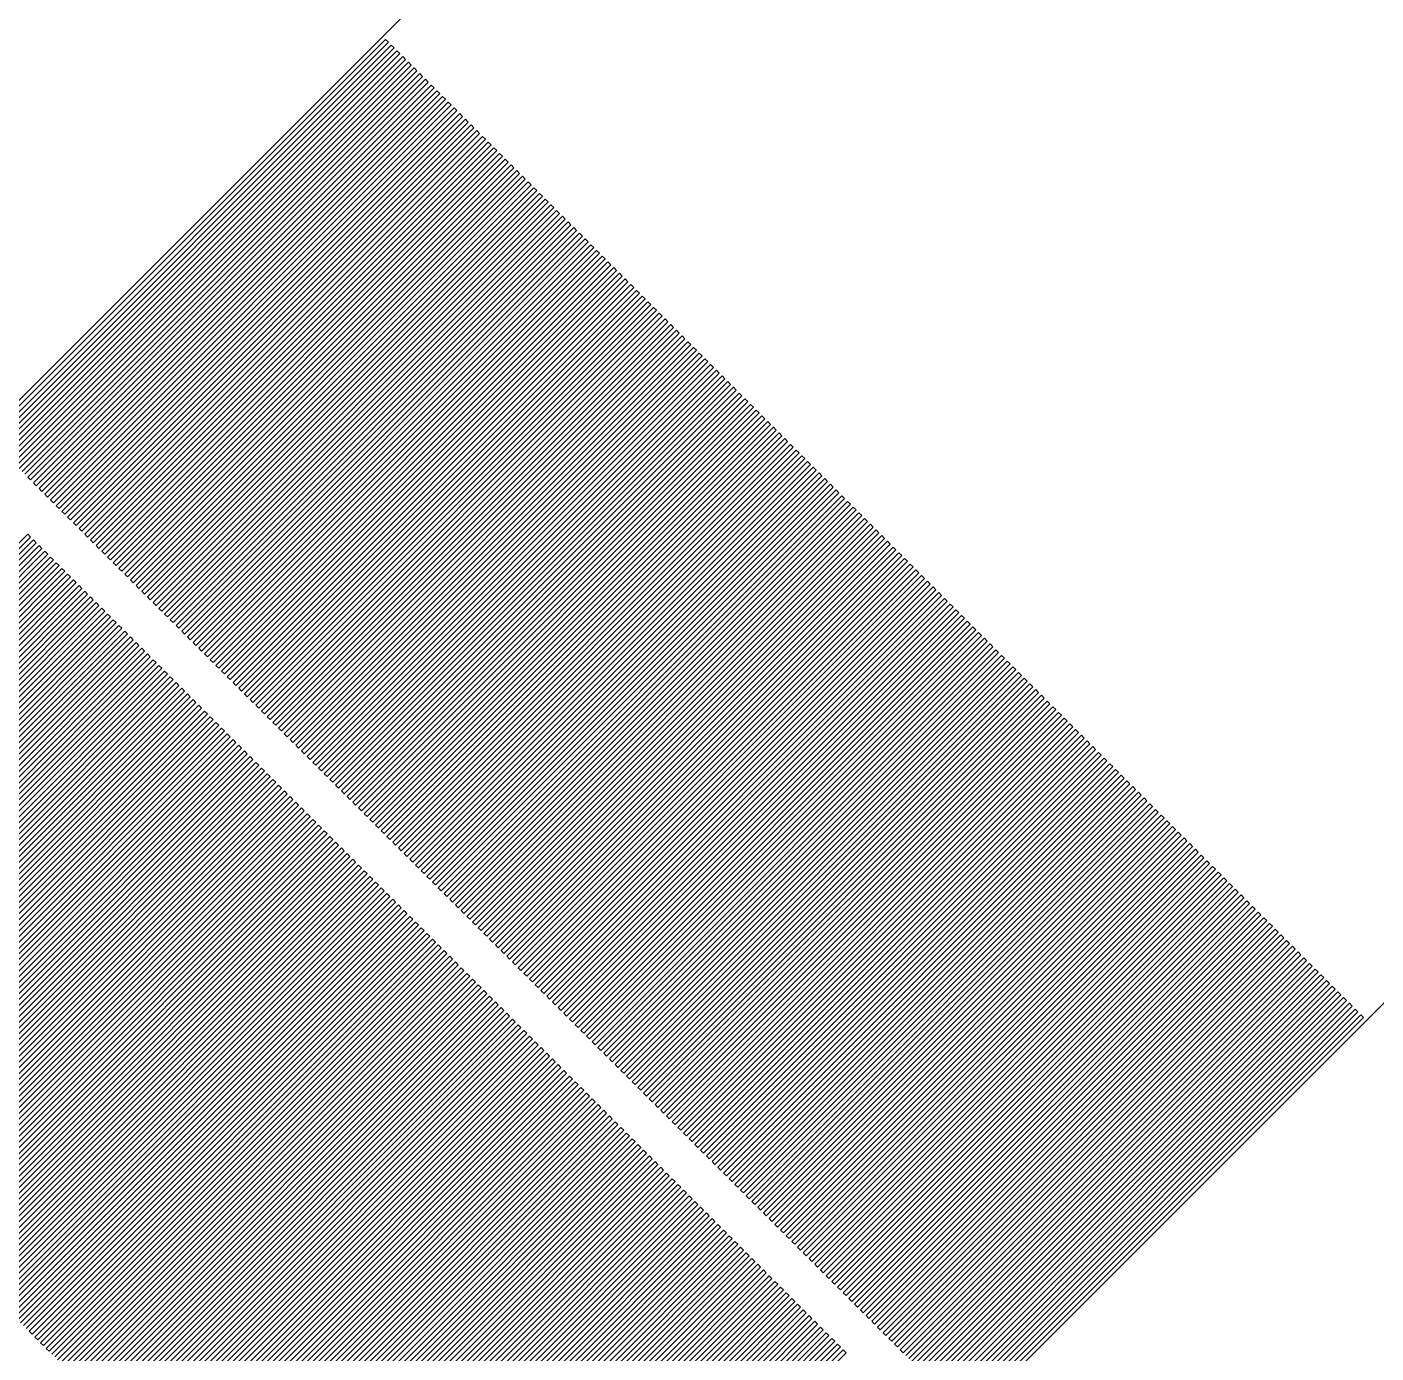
# Model space of a CAD drawing. Extents: x 1 to 107, y 1 to 71.
# Drawn here: x 25.92 to 29.265, y 7.977 to 11.265 of the extents above; entities that cross this region are included whole.
import ezdxf

# ---------------------------------------------------------------- set-up
doc = ezdxf.new("R2010")
doc.units = 0

msp = doc.modelspace()

# ---------------------------------------------------------------- linework, layer by layer
for p, q in [((28.1513, 12.5908), (25.8156, 10.2551)), ((25.8226, 10.248), (26.8091, 11.2344)), ((26.8161, 11.2274), (25.8297, 10.241)), ((25.8368, 10.2339), (26.8232, 11.2203)), ((26.8303, 11.2132), (25.8439, 10.2268)), ((26.8091, 11.2344), (26.8161, 11.2274)), ((26.8232, 11.2203), (26.8303, 11.2132)), ((25.8509, 10.2197), (26.8374, 11.2061)), ((26.8444, 11.1991), (25.858, 10.2127)), ((25.8651, 10.2056), (26.8515, 11.192)), ((26.8586, 11.1849), (25.8722, 10.1985)), ((25.8792, 10.1915), (26.8656, 11.1779)), ((26.8374, 11.2061), (26.8444, 11.1991)), ((26.8515, 11.192), (26.8586, 11.1849)), ((26.8656, 11.1779), (26.8727, 11.1708)), ((26.8727, 11.1708), (25.8863, 10.1844)), ((25.8934, 10.1773), (26.8798, 11.1637)), ((26.8869, 11.1567), (25.9004, 10.1702)), ((25.9075, 10.1632), (26.8939, 11.1496)), ((26.901, 11.1425), (25.9146, 10.1561)), ((26.8798, 11.1637), (26.8869, 11.1567)), ((26.8939, 11.1496), (26.901, 11.1425)), ((25.9216, 10.149), (26.9081, 11.1355)), ((26.9151, 11.1284), (25.9287, 10.142)), ((25.9358, 10.1349), (26.9222, 11.1213)), ((26.9293, 11.1142), (25.9429, 10.1278)), ((25.9499, 10.1207), (26.9364, 11.1072)), ((26.9081, 11.1355), (26.9151, 11.1284)), ((26.9222, 11.1213), (26.9293, 11.1142)), ((26.9364, 11.1072), (26.9434, 11.1001)), ((26.9434, 11.1001), (25.957, 10.1137)), ((25.9641, 10.1066), (26.9505, 11.093)), ((26.9576, 11.0859), (25.9711, 10.0995)), ((25.9782, 10.0925), (26.9646, 11.0789)), ((26.9505, 11.093), (26.9576, 11.0859)), ((26.9646, 11.0789), (26.9717, 11.0718)), ((26.9717, 11.0718), (25.9853, 10.0854)), ((25.9924, 10.0783), (26.9788, 11.0647)), ((26.9858, 11.0577), (25.9994, 10.0712)), ((26.0065, 10.0642), (26.9929, 11.0506)), ((27, 11.0435), (26.0136, 10.0571)), ((26.9788, 11.0647), (26.9858, 11.0577)), ((26.9929, 11.0506), (27, 11.0435)), ((26.0206, 10.05), (27.0071, 11.0365)), ((27.0141, 11.0294), (26.0277, 10.043)), ((26.0348, 10.0359), (27.0212, 11.0223)), ((27.0283, 11.0152), (26.0419, 10.0288)), ((26.0489, 10.0217), (27.0354, 11.0082)), ((27.0071, 11.0365), (27.0141, 11.0294)), ((27.0212, 11.0223), (27.0283, 11.0152)), ((27.0354, 11.0082), (27.0424, 11.0011)), ((27.0424, 11.0011), (26.056, 10.0147)), ((26.0631, 10.0076), (27.0495, 10.994)), ((27.0566, 10.987), (26.0701, 10.0005)), ((26.0772, 9.99347), (27.0636, 10.9799)), ((27.0707, 10.9728), (26.0843, 9.98639)), ((27.0495, 10.994), (27.0566, 10.987)), ((27.0636, 10.9799), (27.0707, 10.9728)), ((26.0914, 9.97932), (27.0778, 10.9657)), ((27.0848, 10.9587), (26.0984, 9.97226)), ((26.1055, 9.96518), (27.0919, 10.9516)), ((27.099, 10.9445), (26.1126, 9.95811)), ((27.0778, 10.9657), (27.0848, 10.9587)), ((27.0919, 10.9516), (27.099, 10.9445)), ((26.1196, 9.95103), (27.106, 10.9375)), ((27.1131, 10.9304), (26.1267, 9.94397)), ((26.1338, 9.93689), (27.1202, 10.9233)), ((27.1273, 10.9162), (26.1409, 9.92982)), ((26.1479, 9.92274), (27.1343, 10.9092)), ((27.106, 10.9375), (27.1131, 10.9304)), ((27.1202, 10.9233), (27.1273, 10.9162)), ((27.1343, 10.9092), (27.1414, 10.9021)), ((27.1414, 10.9021), (26.155, 9.91568)), ((26.1621, 9.9086), (27.1485, 10.895)), ((27.1556, 10.888), (26.1691, 9.90154)), ((26.1762, 9.89447), (27.1626, 10.8809)), ((27.1697, 10.8738), (26.1833, 9.88739)), ((27.1485, 10.895), (27.1556, 10.888)), ((27.1626, 10.8809), (27.1697, 10.8738)), ((26.1904, 9.88033), (27.1768, 10.8667)), ((27.1838, 10.8597), (26.1974, 9.87326)), ((26.2045, 9.86618), (27.1909, 10.8526)), ((27.198, 10.8455), (26.2116, 9.85912)), ((27.1768, 10.8667), (27.1838, 10.8597)), ((27.1909, 10.8526), (27.198, 10.8455)), ((26.2186, 9.85205), (27.205, 10.8385)), ((27.2121, 10.8314), (26.2257, 9.84497)), ((26.2328, 9.83791), (27.2192, 10.8243)), ((27.2263, 10.8172), (26.2398, 9.83084)), ((26.2469, 9.82376), (27.2333, 10.8102)), ((27.205, 10.8385), (27.2121, 10.8314)), ((27.2192, 10.8243), (27.2263, 10.8172)), ((27.2333, 10.8102), (27.2404, 10.8031)), ((27.2404, 10.8031), (26.254, 9.8167)), ((26.2611, 9.80962), (27.2475, 10.796)), ((27.2545, 10.789), (26.2681, 9.80255)), ((26.2752, 9.79547), (27.2616, 10.7819)), ((27.2687, 10.7748), (26.2823, 9.78839)), ((27.2475, 10.796), (27.2545, 10.789)), ((27.2616, 10.7819), (27.2687, 10.7748)), ((26.2894, 9.78133), (27.2758, 10.7677)), ((27.2828, 10.7607), (26.2964, 9.77426)), ((26.3035, 9.76718), (27.2899, 10.7536)), ((27.297, 10.7465), (26.3106, 9.76012)), ((26.3176, 9.75305), (27.304, 10.7395)), ((27.2758, 10.7677), (27.2828, 10.7607)), ((27.2899, 10.7536), (27.297, 10.7465)), ((27.304, 10.7395), (27.3111, 10.7324)), ((27.3111, 10.7324), (26.3247, 9.74597)), ((26.3318, 9.73891), (27.3182, 10.7253)), ((27.3253, 10.7182), (26.3389, 9.73183)), ((26.3459, 9.72476), (27.3323, 10.7112)), ((27.3182, 10.7253), (27.3253, 10.7182)), ((27.3323, 10.7112), (27.3394, 10.7041)), ((27.3394, 10.7041), (26.353, 9.7177)), ((26.3601, 9.71062), (27.3465, 10.697)), ((27.3535, 10.69), (26.3671, 9.70355)), ((26.3742, 9.69649), (27.3606, 10.6829)), ((27.3677, 10.6758), (26.3813, 9.68941)), ((27.3465, 10.697), (27.3535, 10.69)), ((27.3606, 10.6829), (27.3677, 10.6758)), ((26.3883, 9.68234), (27.3748, 10.6687)), ((27.3818, 10.6617), (26.3954, 9.67526)), ((26.4025, 9.6682), (27.3889, 10.6546)), ((27.396, 10.6475), (26.4095, 9.66112)), ((26.4166, 9.65405), (27.403, 10.6405)), ((27.3748, 10.6687), (27.3818, 10.6617)), ((27.3889, 10.6546), (27.396, 10.6475)), ((27.403, 10.6405), (27.4101, 10.6334)), ((27.4101, 10.6334), (26.4237, 9.64697)), ((26.4308, 9.63991), (27.4172, 10.6263)), ((27.4243, 10.6192), (26.4379, 9.63283)), ((26.4449, 9.62576), (27.4313, 10.6122)), ((27.4384, 10.6051), (26.452, 9.6187)), ((27.4172, 10.6263), (27.4243, 10.6192)), ((27.4313, 10.6122), (27.4384, 10.6051)), ((26.4591, 9.61162), (27.4455, 10.598)), ((27.4525, 10.591), (26.4661, 9.60455)), ((26.4732, 9.59749), (27.4596, 10.5839)), ((27.4667, 10.5768), (26.4803, 9.59041)), ((27.4455, 10.598), (27.4525, 10.591)), ((27.4596, 10.5839), (27.4667, 10.5768)), ((26.4873, 9.58334), (27.4738, 10.5698)), ((27.4808, 10.5627), (26.4944, 9.57628)), ((26.5015, 9.5692), (27.4879, 10.5556)), ((27.495, 10.5486), (26.5085, 9.56213)), ((26.5156, 9.55505), (27.502, 10.5415)), ((27.4738, 10.5698), (27.4808, 10.5627)), ((27.4879, 10.5556), (27.495, 10.5486)), ((27.502, 10.5415), (27.5091, 10.5344)), ((27.5091, 10.5344), (26.5227, 9.54799)), ((26.5298, 9.54092), (27.5162, 10.5273)), ((27.5233, 10.5203), (26.5368, 9.53384)), ((26.5439, 9.52678), (27.5303, 10.5132)), ((27.5374, 10.5061), (26.551, 9.5197)), ((27.5162, 10.5273), (27.5233, 10.5203)), ((27.5303, 10.5132), (27.5374, 10.5061)), ((26.558, 9.51263), (27.5445, 10.499)), ((27.5515, 10.492), (26.5651, 9.50555)), ((26.5722, 9.49849), (27.5586, 10.4849)), ((27.5657, 10.4778), (26.5793, 9.49141)), ((26.5863, 9.48434), (27.5728, 10.4708)), ((27.5445, 10.499), (27.5515, 10.492)), ((27.5586, 10.4849), (27.5657, 10.4778)), ((27.5728, 10.4708), (27.5798, 10.4637)), ((27.5798, 10.4637), (26.5934, 9.47728)), ((26.6005, 9.4702), (27.5869, 10.4566)), ((27.594, 10.4496), (26.6075, 9.46313)), ((26.6146, 9.45605), (27.601, 10.4425)), ((27.5869, 10.4566), (27.594, 10.4496)), ((27.601, 10.4425), (27.6081, 10.4354)), ((27.6081, 10.4354), (26.6217, 9.44899)), ((26.6288, 9.44193), (27.6152, 10.4283)), ((27.6223, 10.4213), (26.6358, 9.43484)), ((26.6429, 9.42778), (27.6293, 10.4142)), ((27.6364, 10.4071), (26.65, 9.42072)), ((27.6152, 10.4283), (27.6223, 10.4213)), ((27.6293, 10.4142), (27.6364, 10.4071)), ((26.657, 9.41364), (27.6435, 10.4001)), ((27.6505, 10.393), (26.6641, 9.40657)), ((26.6712, 9.39951), (27.6576, 10.3859)), ((27.6647, 10.3788), (26.6783, 9.39243)), ((26.6853, 9.38536), (27.6717, 10.3718)), ((27.6435, 10.4001), (27.6505, 10.393)), ((27.6576, 10.3859), (27.6647, 10.3788)), ((27.6717, 10.3718), (27.6788, 10.3647)), ((27.6788, 10.3647), (26.6924, 9.37828)), ((26.6995, 9.37122), (27.6859, 10.3576)), ((27.6929, 10.3506), (26.7065, 9.36414)), ((26.7136, 9.35706), (27.7, 10.3435)), ((27.6859, 10.3576), (27.6929, 10.3506)), ((27.7, 10.3435), (27.7071, 10.3364)), ((27.7071, 10.3364), (26.7207, 9.34999)), ((26.7278, 9.34293), (27.7142, 10.3293)), ((27.7212, 10.3223), (26.7348, 9.33585)), ((26.7419, 9.32878), (27.7283, 10.3152)), ((27.7354, 10.3081), (26.749, 9.32172)), ((27.7142, 10.3293), (27.7212, 10.3223)), ((27.7283, 10.3152), (27.7354, 10.3081)), ((26.756, 9.31464), (27.7425, 10.3011)), ((27.7495, 10.294), (26.7631, 9.30757)), ((26.7702, 9.30051), (27.7566, 10.2869)), ((27.7637, 10.2798), (26.7773, 9.29343)), ((26.7843, 9.28636), (27.7707, 10.2728)), ((27.7425, 10.3011), (27.7495, 10.294)), ((27.7566, 10.2869), (27.7637, 10.2798)), ((27.7707, 10.2728), (27.7778, 10.2657)), ((27.7778, 10.2657), (26.7914, 9.27928)), ((26.7985, 9.27222), (27.7849, 10.2586)), ((27.7919, 10.2516), (26.8055, 9.26515)), ((26.8126, 9.25807), (27.799, 10.2445)), ((27.8061, 10.2374), (26.8197, 9.25101)), ((27.7849, 10.2586), (27.7919, 10.2516)), ((27.799, 10.2445), (27.8061, 10.2374)), ((26.8267, 9.24393), (27.8132, 10.2303)), ((27.8202, 10.2233), (26.8338, 9.23686)), ((26.8409, 9.22978), (27.8273, 10.2162)), ((27.8344, 10.2091), (26.848, 9.22272)), ((27.8132, 10.2303), (27.8202, 10.2233)), ((27.8273, 10.2162), (27.8344, 10.2091)), ((26.855, 9.21564), (27.8414, 10.2021)), ((27.8485, 10.195), (26.8621, 9.20857)), ((26.8692, 9.20149), (27.8556, 10.1879)), ((27.8627, 10.1808), (26.8763, 9.19443)), ((26.8833, 9.18736), (27.8697, 10.1738)), ((27.8414, 10.2021), (27.8485, 10.195)), ((27.8556, 10.1879), (27.8627, 10.1808)), ((27.8697, 10.1738), (27.8768, 10.1667)), ((25.9287, 10.142), (25.9216, 10.149)), ((27.8768, 10.1667), (26.8904, 9.18028)), ((26.8975, 9.17322), (27.8839, 10.1596)), ((27.8909, 10.1526), (26.9045, 9.16615)), ((26.9116, 9.15907), (27.898, 10.1455)), ((27.9051, 10.1384), (26.9187, 9.15201)), ((27.8839, 10.1596), (27.8909, 10.1526)), ((27.898, 10.1455), (27.9051, 10.1384)), ((28.2551, 7.8156), (30.5908, 10.1513)), ((25.9429, 10.1278), (25.9358, 10.1349)), ((25.957, 10.1137), (25.9499, 10.1207)), ((25.9711, 10.0995), (25.9641, 10.1066)), ((26.9257, 9.14494), (27.9122, 10.1314)), ((27.9192, 10.1243), (26.9328, 9.13786)), ((26.9399, 9.1308), (27.9263, 10.1172)), ((27.9334, 10.1101), (26.9469, 9.12373)), ((26.954, 9.11665), (27.9404, 10.1031)), ((27.9122, 10.1314), (27.9192, 10.1243)), ((27.9263, 10.1172), (27.9334, 10.1101)), ((27.9404, 10.1031), (27.9475, 10.096)), ((25.9853, 10.0854), (25.9782, 10.0925)), ((25.9994, 10.0712), (25.9924, 10.0783)), ((27.9475, 10.096), (26.9611, 9.10959)), ((26.9682, 9.10251), (27.9546, 10.0889)), ((27.9617, 10.0818), (26.9752, 9.09544)), ((26.9823, 9.08836), (27.9687, 10.0748)), ((27.9546, 10.0889), (27.9617, 10.0818)), ((27.9687, 10.0748), (27.9758, 10.0677)), ((26.0136, 10.0571), (26.0065, 10.0642)), ((26.0277, 10.043), (26.0206, 10.05)), ((26.0419, 10.0288), (26.0348, 10.0359)), ((27.9758, 10.0677), (26.9894, 9.0813)), ((26.9965, 9.07422), (27.9829, 10.0606)), ((27.9899, 10.0536), (27.0035, 9.06715)), ((27.0106, 9.06007), (27.997, 10.0465)), ((28.0041, 10.0394), (27.0177, 9.05301)), ((27.9829, 10.0606), (27.9899, 10.0536)), ((27.997, 10.0465), (28.0041, 10.0394)), ((24.9353, 9.02121), (25.9217, 10.0076)), ((25.9217, 10.0076), (25.9287, 10.0005)), ((26.056, 10.0147), (26.0489, 10.0217)), ((26.0701, 10.0005), (26.0631, 10.0076)), ((27.0247, 9.04594), (28.0112, 10.0324)), ((28.0182, 10.0253), (27.0318, 9.03886)), ((27.0389, 9.03181), (28.0253, 10.0182)), ((28.0324, 10.0112), (27.0459, 9.02473)), ((27.053, 9.01767), (28.0394, 10.0041)), ((28.0112, 10.0324), (28.0182, 10.0253)), ((28.0253, 10.0182), (28.0324, 10.0112)), ((28.0394, 10.0041), (28.0465, 9.99701)), ((25.9287, 10.0005), (24.9423, 9.01414)), ((24.9494, 9.00706), (25.9358, 9.99347)), ((25.9429, 9.9864), (24.9565, 9)), ((24.9635, 8.99294), (25.95, 9.97934)), ((25.957, 9.97226), (24.9706, 8.98586)), ((25.9358, 9.99347), (25.9429, 9.9864)), ((25.95, 9.97934), (25.957, 9.97226)), ((26.0843, 9.98639), (26.0772, 9.99347)), ((26.0984, 9.97226), (26.0914, 9.97932)), ((28.0465, 9.99701), (27.0601, 9.0106)), ((27.0672, 9.00352), (28.0536, 9.98994)), ((28.0606, 9.98286), (27.0742, 8.99648)), ((27.0813, 8.9894), (28.0677, 9.9758)), ((28.0536, 9.98994), (28.0606, 9.98286)), ((28.0677, 9.9758), (28.0748, 9.96872)), ((24.9777, 8.97879), (25.9641, 9.96519)), ((25.9712, 9.95813), (24.9847, 8.97173)), ((24.9918, 8.96465), (25.9782, 9.95105)), ((25.9853, 9.94398), (24.9989, 8.95758)), ((25.006, 8.95052), (25.9924, 9.93692)), ((25.9641, 9.96519), (25.9712, 9.95813)), ((25.9782, 9.95105), (25.9853, 9.94398)), ((25.9924, 9.93692), (25.9995, 9.92984)), ((26.1126, 9.95811), (26.1055, 9.96518)), ((26.1267, 9.94397), (26.1196, 9.95103)), ((26.1409, 9.92982), (26.1338, 9.93689)), ((28.0748, 9.96872), (27.0884, 8.98233)), ((27.0954, 8.97525), (28.0818, 9.96165)), ((28.0889, 9.95459), (27.1025, 8.96819)), ((27.1096, 8.96111), (28.096, 9.94751)), ((28.1031, 9.94044), (27.1167, 8.95404)), ((28.0818, 9.96165), (28.0889, 9.95459)), ((28.096, 9.94751), (28.1031, 9.94044)), ((25.9995, 9.92984), (25.013, 8.94344)), ((25.0201, 8.93637), (26.0065, 9.92278)), ((26.0136, 9.9157), (25.0272, 8.92929)), ((25.0342, 8.92223), (26.0207, 9.90863)), ((26.0065, 9.92278), (26.0136, 9.9157)), ((26.0207, 9.90863), (26.0277, 9.90157)), ((26.155, 9.91568), (26.1479, 9.92274)), ((26.1691, 9.90154), (26.1621, 9.9086)), ((27.1237, 8.94696), (28.1101, 9.93336)), ((28.1172, 9.9263), (27.1308, 8.9399)), ((27.1379, 8.93283), (28.1243, 9.91924)), ((28.1314, 9.91216), (27.1449, 8.92575)), ((27.152, 8.91869), (28.1384, 9.90509)), ((28.1101, 9.93336), (28.1172, 9.9263)), ((28.1243, 9.91924), (28.1314, 9.91216)), ((28.1384, 9.90509), (28.1455, 9.89803)), ((26.0277, 9.90157), (25.0413, 8.91516)), ((25.0484, 8.90808), (26.0348, 9.89449)), ((26.0419, 9.88742), (25.0555, 8.90102)), ((25.0625, 8.89395), (26.049, 9.88034)), ((26.056, 9.87328), (25.0696, 8.88687)), ((26.0348, 9.89449), (26.0419, 9.88742)), ((26.049, 9.88034), (26.056, 9.87328)), ((26.1833, 9.88739), (26.1762, 9.89447)), ((26.1974, 9.87326), (26.1904, 9.88033)), ((28.1455, 9.89803), (27.1591, 8.91162)), ((27.1662, 8.90454), (28.1526, 9.89095)), ((28.1596, 9.88388), (27.1732, 8.89748)), ((27.1803, 8.89041), (28.1667, 9.87682)), ((28.1738, 9.86974), (27.1874, 8.88333)), ((28.1526, 9.89095), (28.1596, 9.88388)), ((28.1667, 9.87682), (28.1738, 9.86974)), ((25.0767, 8.87981), (26.0631, 9.8662)), ((26.0702, 9.85913), (25.0837, 8.87273)), ((25.0908, 8.86566), (26.0772, 9.85205)), ((26.0843, 9.84499), (25.0979, 8.85858)), ((25.105, 8.85152), (26.0914, 9.83791)), ((26.0631, 9.8662), (26.0702, 9.85913)), ((26.0772, 9.85205), (26.0843, 9.84499)), ((26.0914, 9.83791), (26.0984, 9.83084)), ((26.2116, 9.85912), (26.2045, 9.86618)), ((26.2257, 9.84497), (26.2186, 9.85205)), ((26.2398, 9.83084), (26.2328, 9.83791)), ((27.1944, 8.87627), (28.1808, 9.86267)), ((28.1879, 9.85559), (27.2015, 8.8692)), ((27.2086, 8.86212), (28.195, 9.84851)), ((28.2021, 9.84145), (27.2156, 8.85506)), ((28.1808, 9.86267), (28.1879, 9.85559)), ((28.195, 9.84851), (28.2021, 9.84145)), ((26.0984, 9.83084), (25.112, 8.84444)), ((25.1191, 8.83737), (26.1055, 9.82378)), ((26.1126, 9.8167), (25.1262, 8.83029)), ((25.1332, 8.82323), (26.1197, 9.80963)), ((26.1267, 9.80257), (25.1403, 8.81616)), ((26.1055, 9.82378), (26.1126, 9.8167)), ((26.1197, 9.80963), (26.1267, 9.80257)), ((26.254, 9.8167), (26.2469, 9.82376)), ((26.2681, 9.80255), (26.2611, 9.80962)), ((27.2227, 8.84798), (28.2091, 9.83437)), ((28.2162, 9.8273), (27.2298, 8.84091)), ((27.2369, 8.83383), (28.2233, 9.82024)), ((28.2303, 9.81316), (27.2439, 8.82675)), ((27.251, 8.81969), (28.2374, 9.80609)), ((28.2091, 9.83437), (28.2162, 9.8273)), ((28.2233, 9.82024), (28.2303, 9.81316)), ((28.2374, 9.80609), (28.2445, 9.79903)), ((25.1474, 8.80908), (26.1338, 9.79549)), ((26.1409, 9.78842), (25.1544, 8.80202)), ((25.1615, 8.79495), (26.1479, 9.78136)), ((26.155, 9.77428), (25.1686, 8.78787)), ((26.1338, 9.79549), (26.1409, 9.78842)), ((26.1479, 9.78136), (26.155, 9.77428)), ((26.2823, 9.78839), (26.2752, 9.79547)), ((26.2964, 9.77426), (26.2894, 9.78133)), ((28.2445, 9.79903), (27.2581, 8.81262)), ((27.2652, 8.80554), (28.2516, 9.79195)), ((28.2586, 9.78488), (27.2722, 8.79848)), ((27.2793, 8.79141), (28.2657, 9.77782)), ((28.2728, 9.77074), (27.2864, 8.78433)), ((28.2516, 9.79195), (28.2586, 9.78488)), ((28.2657, 9.77782), (28.2728, 9.77074)), ((25.1757, 8.78081), (26.1621, 9.76721)), ((26.1691, 9.76015), (25.1827, 8.77374)), ((25.1898, 8.76666), (26.1762, 9.75307)), ((26.1833, 9.746), (25.1969, 8.7596)), ((25.204, 8.75252), (26.1904, 9.73892)), ((26.1621, 9.76721), (26.1691, 9.76015)), ((26.1762, 9.75307), (26.1833, 9.746)), ((26.1904, 9.73892), (26.1974, 9.73186)), ((26.3106, 9.76012), (26.3035, 9.76718)), ((26.3247, 9.74597), (26.3176, 9.75305)), ((26.3389, 9.73183), (26.3318, 9.73891)), ((27.2934, 8.77727), (28.2798, 9.76367)), ((28.2869, 9.75659), (27.3005, 8.77019)), ((27.3076, 8.76312), (28.294, 9.74953)), ((28.3011, 9.74246), (27.3146, 8.75606)), ((27.3217, 8.74898), (28.3081, 9.73538)), ((28.2798, 9.76367), (28.2869, 9.75659)), ((28.294, 9.74953), (28.3011, 9.74246)), ((28.3081, 9.73538), (28.3152, 9.72832)), ((26.1974, 9.73186), (25.211, 8.74545)), ((25.2181, 8.73839), (26.2045, 9.72478)), ((26.2116, 9.71771), (25.2252, 8.73131)), ((25.2322, 8.72424), (26.2187, 9.71063)), ((26.2257, 9.70357), (25.2393, 8.71716)), ((26.2045, 9.72478), (26.2116, 9.71771)), ((26.2187, 9.71063), (26.2257, 9.70357)), ((26.353, 9.7177), (26.3459, 9.72476)), ((26.3671, 9.70355), (26.3601, 9.71062)), ((28.3152, 9.72832), (27.3288, 8.74191)), ((27.3358, 8.73485), (28.3223, 9.72124)), ((28.3293, 9.71417), (27.3429, 8.72777)), ((27.35, 8.7207), (28.3364, 9.70709)), ((28.3223, 9.72124), (28.3293, 9.71417)), ((28.3364, 9.70709), (28.3435, 9.70003)), ((25.2464, 8.7101), (26.2328, 9.69649)), ((26.2399, 9.68942), (25.2534, 8.70302)), ((25.2605, 8.69595), (26.2469, 9.68236)), ((26.254, 9.67528), (25.2676, 8.68887)), ((25.2747, 8.68181), (26.2611, 9.66821)), ((26.2328, 9.69649), (26.2399, 9.68942)), ((26.2469, 9.68236), (26.254, 9.67528)), ((26.2611, 9.66821), (26.2682, 9.66113)), ((26.3813, 9.68941), (26.3742, 9.69649)), ((26.3954, 9.67526), (26.3883, 9.68234)), ((26.4095, 9.66112), (26.4025, 9.6682)), ((28.3435, 9.70003), (27.3571, 8.71362)), ((27.3641, 8.70656), (28.3506, 9.69295)), ((28.3576, 9.68588), (27.3712, 8.69948)), ((27.3783, 8.69241), (28.3647, 9.67882)), ((28.3718, 9.67174), (27.3854, 8.68533)), ((28.3506, 9.69295), (28.3576, 9.68588)), ((28.3647, 9.67882), (28.3718, 9.67174)), ((26.2682, 9.66113), (25.2817, 8.67473)), ((25.2888, 8.66766), (26.2752, 9.65407)), ((26.2823, 9.647), (25.2959, 8.6606)), ((25.3029, 8.65352), (26.2894, 9.63992)), ((26.2752, 9.65407), (26.2823, 9.647)), ((26.2894, 9.63992), (26.2964, 9.63286)), ((26.4237, 9.64697), (26.4166, 9.65405)), ((26.4379, 9.63283), (26.4308, 9.63991)), ((27.3924, 8.67827), (28.3788, 9.66467)), ((28.3859, 9.65759), (27.3995, 8.67119)), ((27.4066, 8.66412), (28.393, 9.65053)), ((28.4001, 9.64346), (27.4136, 8.65706)), ((27.4207, 8.64998), (28.4071, 9.63638)), ((28.3788, 9.66467), (28.3859, 9.65759)), ((28.393, 9.65053), (28.4001, 9.64346)), ((28.4071, 9.63638), (28.4142, 9.62932)), ((26.2964, 9.63286), (25.31, 8.64645)), ((25.3171, 8.63939), (26.3035, 9.62579)), ((26.3106, 9.61871), (25.3242, 8.63231)), ((25.3312, 8.62524), (26.3176, 9.61165)), ((26.3247, 9.60458), (25.3383, 8.61818)), ((26.3035, 9.62579), (26.3106, 9.61871)), ((26.3176, 9.61165), (26.3247, 9.60458)), ((26.452, 9.6187), (26.4449, 9.62576)), ((26.4661, 9.60455), (26.4591, 9.61162)), ((28.4142, 9.62932), (27.4278, 8.64291)), ((27.4348, 8.63585), (28.4213, 9.62225)), ((28.4283, 9.61517), (27.4419, 8.62877)), ((27.449, 8.6217), (28.4354, 9.60811)), ((28.4425, 9.60104), (27.4561, 8.61464)), ((28.4213, 9.62225), (28.4283, 9.61517)), ((28.4354, 9.60811), (28.4425, 9.60104)), ((25.3454, 8.6111), (26.3318, 9.5975)), ((26.3389, 9.59044), (25.3524, 8.60403)), ((25.3595, 8.59697), (26.3459, 9.58336)), ((26.353, 9.57628), (25.3666, 8.58989)), ((25.3737, 8.58282), (26.3601, 9.56921)), ((26.3318, 9.5975), (26.3389, 9.59044)), ((26.3459, 9.58336), (26.353, 9.57628)), ((26.3601, 9.56921), (26.3672, 9.56213)), ((26.4803, 9.59041), (26.4732, 9.59749)), ((26.4944, 9.57628), (26.4873, 9.58334)), ((26.5085, 9.56213), (26.5015, 9.5692)), ((27.4631, 8.60756), (28.4496, 9.59396)), ((28.4566, 9.5869), (27.4702, 8.60049)), ((27.4773, 8.59341), (28.4637, 9.57982)), ((28.4708, 9.57275), (27.4843, 8.58635)), ((28.4496, 9.59396), (28.4566, 9.5869)), ((28.4637, 9.57982), (28.4708, 9.57275)), ((26.3672, 9.56213), (25.3807, 8.57574)), ((25.3878, 8.56866), (26.3742, 9.55507)), ((26.3813, 9.548), (25.3949, 8.5616)), ((25.4019, 8.55452), (26.3884, 9.54092)), ((26.3742, 9.55507), (26.3813, 9.548)), ((26.3884, 9.54092), (26.3954, 9.53386)), ((26.5227, 9.54799), (26.5156, 9.55505)), ((26.5368, 9.53384), (26.5298, 9.54092)), ((27.4914, 8.57928), (28.4778, 9.56567)), ((28.4849, 9.55861), (27.4985, 8.5722)), ((27.5056, 8.56514), (28.492, 9.55153)), ((28.499, 9.54446), (27.5126, 8.55806)), ((27.5197, 8.55099), (28.5061, 9.53738)), ((28.4778, 9.56567), (28.4849, 9.55861)), ((28.492, 9.55153), (28.499, 9.54446)), ((28.5061, 9.53738), (28.5132, 9.53032)), ((26.3954, 9.53386), (25.409, 8.54745)), ((25.4161, 8.54039), (26.4025, 9.52679)), ((26.4096, 9.51971), (25.4232, 8.53331)), ((25.4302, 8.52625), (26.4166, 9.51265)), ((26.4237, 9.50558), (25.4373, 8.51918)), ((26.4025, 9.52679), (26.4096, 9.51971)), ((26.4166, 9.51265), (26.4237, 9.50558)), ((26.551, 9.5197), (26.5439, 9.52678)), ((26.5651, 9.50555), (26.558, 9.51263)), ((28.5132, 9.53032), (27.5268, 8.54391)), ((27.5338, 8.53685), (28.5203, 9.52325)), ((28.5273, 9.51617), (27.5409, 8.52977)), ((27.548, 8.52271), (28.5344, 9.50911)), ((28.5415, 9.50204), (27.5551, 8.51564)), ((28.5203, 9.52325), (28.5273, 9.51617)), ((28.5344, 9.50911), (28.5415, 9.50204)), ((25.4444, 8.5121), (26.4308, 9.4985)), ((26.4379, 9.49144), (25.4514, 8.50504)), ((25.4585, 8.49796), (26.4449, 9.48436)), ((26.452, 9.47729), (25.4656, 8.49089)), ((25.4727, 8.48383), (26.4591, 9.47023)), ((26.4308, 9.4985), (26.4379, 9.49144)), ((26.4449, 9.48436), (26.452, 9.47729)), ((26.4591, 9.47023), (26.4661, 9.46315)), ((26.5793, 9.49141), (26.5722, 9.49849)), ((26.5934, 9.47728), (26.5863, 9.48434)), ((26.6075, 9.46313), (26.6005, 9.4702)), ((27.5621, 8.50856), (28.5486, 9.49496)), ((28.5556, 9.4879), (27.5692, 8.5015)), ((27.5763, 8.49442), (28.5627, 9.48082)), ((28.5698, 9.47375), (27.5833, 8.48735)), ((28.5486, 9.49496), (28.5556, 9.4879)), ((28.5627, 9.48082), (28.5698, 9.47375)), ((26.4661, 9.46315), (25.4797, 8.47675)), ((25.4868, 8.46968), (26.4732, 9.45609)), ((26.4803, 9.44901), (25.4939, 8.46262)), ((25.5009, 8.45554), (26.4874, 9.44194)), ((26.4944, 9.43486), (25.508, 8.44847)), ((26.4732, 9.45609), (26.4803, 9.44901)), ((26.4874, 9.44194), (26.4944, 9.43486)), ((26.6217, 9.44899), (26.6146, 9.45605)), ((26.6358, 9.43484), (26.6288, 9.44193)), ((27.5904, 8.48029), (28.5768, 9.46669)), ((28.5839, 9.45961), (27.5975, 8.47321)), ((27.6046, 8.46614), (28.591, 9.45255)), ((28.598, 9.44548), (27.6116, 8.45908)), ((27.6187, 8.452), (28.6051, 9.4384)), ((28.5768, 9.46669), (28.5839, 9.45961)), ((28.591, 9.45255), (28.598, 9.44548)), ((28.6051, 9.4384), (28.6122, 9.43134)), ((25.5151, 8.44139), (26.5015, 9.4278)), ((26.5086, 9.42072), (25.5222, 8.43433)), ((25.5292, 8.42725), (26.5156, 9.41365)), ((26.5227, 9.40659), (25.5363, 8.42018)), ((26.5015, 9.4278), (26.5086, 9.42072)), ((26.5156, 9.41365), (26.5227, 9.40659)), ((26.65, 9.42072), (26.6429, 9.42778)), ((26.6641, 9.40657), (26.657, 9.41364)), ((28.6122, 9.43134), (27.6258, 8.44493)), ((27.6328, 8.43787), (28.6192, 9.42426)), ((28.6263, 9.41718), (27.6399, 8.43079)), ((27.647, 8.42372), (28.6334, 9.41011)), ((28.6405, 9.40303), (27.6541, 8.41664)), ((28.6192, 9.42426), (28.6263, 9.41718)), ((28.6334, 9.41011), (28.6405, 9.40303)), ((25.5434, 8.4131), (26.5298, 9.39951)), ((26.5368, 9.39244), (25.5504, 8.40604)), ((25.5575, 8.39896), (26.5439, 9.38536)), ((26.551, 9.3783), (25.5646, 8.39189)), ((25.5716, 8.38483), (26.5581, 9.37123)), ((26.5298, 9.39951), (26.5368, 9.39244)), ((26.5439, 9.38536), (26.551, 9.3783)), ((26.5581, 9.37123), (26.5651, 9.36415)), ((26.6783, 9.39243), (26.6712, 9.39951)), ((26.6924, 9.37828), (26.6853, 9.38536)), ((26.7065, 9.36414), (26.6995, 9.37122)), ((27.6611, 8.40956), (28.6475, 9.39597)), ((28.6546, 9.3889), (27.6682, 8.4025)), ((27.6753, 8.39542), (28.6617, 9.38182)), ((28.6687, 9.37476), (27.6823, 8.38835)), ((27.6894, 8.38129), (28.6758, 9.36769)), ((28.6475, 9.39597), (28.6546, 9.3889)), ((28.6617, 9.38182), (28.6687, 9.37476)), ((28.6758, 9.36769), (28.6829, 9.36061)), ((26.5651, 9.36415), (25.5787, 8.37775)), ((25.5858, 8.37068), (26.5722, 9.35709)), ((26.5793, 9.35002), (25.5928, 8.36362)), ((25.5999, 8.35654), (26.5863, 9.34294)), ((26.5934, 9.33588), (25.607, 8.34947)), ((26.5722, 9.35709), (26.5793, 9.35002)), ((26.5863, 9.34294), (26.5934, 9.33588)), ((26.7207, 9.34999), (26.7136, 9.35706)), ((26.7348, 9.33585), (26.7278, 9.34293)), ((28.6829, 9.36061), (27.6965, 8.37421)), ((27.7036, 8.36714), (28.69, 9.35355)), ((28.697, 9.34648), (27.7106, 8.36008)), ((27.7177, 8.353), (28.7041, 9.3394)), ((28.69, 9.35355), (28.697, 9.34648)), ((28.7041, 9.3394), (28.7112, 9.33234)), ((25.6141, 8.34241), (26.6005, 9.32881)), ((26.6076, 9.32173), (25.6211, 8.33533)), ((25.6282, 8.32826), (26.6146, 9.31467)), ((26.6217, 9.30759), (25.6353, 8.32118)), ((25.6424, 8.31412), (26.6288, 9.30052)), ((26.6005, 9.32881), (26.6076, 9.32173)), ((26.6146, 9.31467), (26.6217, 9.30759)), ((26.6288, 9.30052), (26.6358, 9.29344)), ((26.749, 9.32172), (26.7419, 9.32878)), ((26.7631, 9.30757), (26.756, 9.31464)), ((26.7773, 9.29343), (26.7702, 9.30051)), ((28.7112, 9.33234), (27.7248, 8.34593)), ((27.7318, 8.33887), (28.7182, 9.32527)), ((28.7253, 9.31819), (27.7389, 8.33179)), ((27.746, 8.32472), (28.7324, 9.31113)), ((28.7395, 9.30405), (27.7531, 8.31764)), ((28.7182, 9.32527), (28.7253, 9.31819)), ((28.7324, 9.31113), (28.7395, 9.30405)), ((26.6358, 9.29344), (25.6494, 8.30705)), ((25.6565, 8.29997), (26.6429, 9.28638)), ((26.65, 9.2793), (25.6636, 8.29291)), ((25.6706, 8.28583), (26.6571, 9.27223)), ((26.6429, 9.28638), (26.65, 9.2793)), ((26.6571, 9.27223), (26.6641, 9.26515)), ((26.7914, 9.27928), (26.7843, 9.28636)), ((26.8055, 9.26515), (26.7985, 9.27222)), ((27.7601, 8.31058), (28.7465, 9.29698)), ((28.7536, 9.2899), (27.7672, 8.30351)), ((27.7743, 8.29643), (28.7607, 9.28284)), ((28.7677, 9.27576), (27.7813, 8.28937)), ((27.7884, 8.28229), (28.7748, 9.26869)), ((28.7465, 9.29698), (28.7536, 9.2899)), ((28.7607, 9.28284), (28.7677, 9.27576)), ((28.7748, 9.26869), (28.7819, 9.26161)), ((26.6641, 9.26515), (25.6777, 8.27876)), ((25.6848, 8.27168), (26.6712, 9.25809)), ((26.6783, 9.25102), (25.6918, 8.26462)), ((25.6989, 8.25754), (26.6853, 9.24394)), ((26.6924, 9.23688), (25.706, 8.25047)), ((26.6712, 9.25809), (26.6783, 9.25102)), ((26.6853, 9.24394), (26.6924, 9.23688)), ((26.8197, 9.25101), (26.8126, 9.25807)), ((26.8338, 9.23686), (26.8267, 9.24393)), ((28.7819, 9.26161), (27.7955, 8.27522)), ((27.8026, 8.26814), (28.789, 9.25455)), ((28.796, 9.24748), (27.8096, 8.26108)), ((27.8167, 8.254), (28.8031, 9.2404)), ((28.8102, 9.23334), (27.8238, 8.24693)), ((28.789, 9.25455), (28.796, 9.24748)), ((28.8031, 9.2404), (28.8102, 9.23334)), ((25.7131, 8.24341), (26.6995, 9.22981)), ((26.7066, 9.22273), (25.7201, 8.23633)), ((25.7272, 8.22926), (26.7136, 9.21567)), ((26.7207, 9.20859), (25.7343, 8.22218)), ((25.7413, 8.21512), (26.7278, 9.20152)), ((26.6995, 9.22981), (26.7066, 9.22273)), ((26.7136, 9.21567), (26.7207, 9.20859)), ((26.7278, 9.20152), (26.7348, 9.19446)), ((26.848, 9.22272), (26.8409, 9.22978)), ((26.8621, 9.20857), (26.855, 9.21564)), ((26.8763, 9.19443), (26.8692, 9.20149)), ((27.8308, 8.23985), (28.8172, 9.22626)), ((28.8243, 9.21919), (27.8379, 8.23279)), ((27.845, 8.22572), (28.8314, 9.21213)), ((28.8385, 9.20505), (27.8521, 8.21864)), ((28.8172, 9.22626), (28.8243, 9.21919)), ((28.8314, 9.21213), (28.8385, 9.20505)), ((26.7348, 9.19446), (25.7484, 8.20805)), ((25.7555, 8.20097), (26.7419, 9.18738)), ((26.749, 9.18031), (25.7626, 8.19391)), ((25.7696, 8.18684), (26.7561, 9.17325)), ((26.7631, 9.16617), (25.7767, 8.17976)), ((26.7419, 9.18738), (26.749, 9.18031)), ((26.7561, 9.17325), (26.7631, 9.16617)), ((26.8904, 9.18028), (26.8833, 9.18736)), ((26.9045, 9.16615), (26.8975, 9.17322)), ((27.8591, 8.21158), (28.8455, 9.19798)), ((28.8526, 9.19092), (27.8662, 8.20451)), ((27.8733, 8.19743), (28.8597, 9.18384)), ((28.8667, 9.17677), (27.8803, 8.19037)), ((27.8874, 8.1833), (28.8738, 9.16971)), ((28.8455, 9.19798), (28.8526, 9.19092)), ((28.8597, 9.18384), (28.8667, 9.17677)), ((28.8738, 9.16971), (28.8809, 9.16263)), ((25.7838, 8.1727), (26.7702, 9.15909)), ((26.7773, 9.15202), (25.7908, 8.16563)), ((25.7979, 8.15855), (26.7843, 9.14494)), ((26.7914, 9.13788), (25.805, 8.15149)), ((26.7702, 9.15909), (26.7773, 9.15202)), ((26.7843, 9.14494), (26.7914, 9.13788)), ((26.9187, 9.15201), (26.9116, 9.15907)), ((26.9328, 9.13786), (26.9257, 9.14494)), ((28.8809, 9.16263), (27.8945, 8.17622)), ((27.9015, 8.16916), (28.888, 9.15556)), ((28.895, 9.14848), (27.9086, 8.16209)), ((27.9157, 8.15501), (28.9021, 9.14142)), ((28.9092, 9.13434), (27.9227, 8.14795)), ((28.888, 9.15556), (28.895, 9.14848)), ((28.9021, 9.14142), (28.9092, 9.13434)), ((25.8121, 8.14441), (26.7985, 9.1308)), ((26.8056, 9.12373), (25.8191, 8.13733)), ((25.8262, 8.13026), (26.8126, 9.11667)), ((26.8197, 9.10959), (25.8333, 8.12318)), ((25.8403, 8.11612), (26.8268, 9.10252)), ((26.7985, 9.1308), (26.8056, 9.12373)), ((26.8126, 9.11667), (26.8197, 9.10959)), ((26.8268, 9.10252), (26.8338, 9.09546)), ((26.9469, 9.12373), (26.9399, 9.1308)), ((26.9611, 9.10959), (26.954, 9.11665)), ((26.9752, 9.09544), (26.9682, 9.10251)), ((27.9298, 8.14087), (28.9162, 9.12727)), ((28.9233, 9.12019), (27.9369, 8.1338)), ((27.944, 8.12672), (28.9304, 9.11313)), ((28.9375, 9.10605), (27.951, 8.11966)), ((28.9162, 9.12727), (28.9233, 9.12019)), ((28.9304, 9.11313), (28.9375, 9.10605)), ((26.8338, 9.09546), (25.8474, 8.10905)), ((25.8545, 8.10197), (26.8409, 9.08838)), ((26.848, 9.08131), (25.8616, 8.09491)), ((25.8686, 8.08784), (26.855, 9.07425)), ((26.8621, 9.06717), (25.8757, 8.08076)), ((26.8409, 9.08838), (26.848, 9.08131)), ((26.855, 9.07425), (26.8621, 9.06717)), ((26.9894, 9.0813), (26.9823, 9.08836)), ((27.0035, 9.06715), (26.9965, 9.07422)), ((27.9581, 8.11258), (28.9445, 9.09898)), ((28.9516, 9.09192), (27.9652, 8.10551)), ((27.9723, 8.09843), (28.9587, 9.08484)), ((28.9657, 9.07777), (27.9793, 8.09137)), ((27.9864, 8.0843), (28.9728, 9.07071)), ((28.9445, 9.09898), (28.9516, 9.09192)), ((28.9587, 9.08484), (28.9657, 9.07777)), ((28.9728, 9.07071), (28.9799, 9.06363)), ((25.8828, 8.0737), (26.8692, 9.0601)), ((26.8763, 9.05304), (25.8898, 8.06664)), ((25.8969, 8.05956), (26.8833, 9.04596)), ((26.8904, 9.03889), (25.904, 8.05249)), ((26.8692, 9.0601), (26.8763, 9.05304)), ((26.8833, 9.04596), (26.8904, 9.03889)), ((27.0177, 9.05301), (27.0106, 9.06007)), ((27.0318, 9.03886), (27.0247, 9.04594)), ((28.9799, 9.06363), (27.9935, 8.07722)), ((28.0005, 8.07016), (28.987, 9.05656)), ((28.994, 9.04948), (28.0076, 8.06308)), ((28.0147, 8.05602), (29.0011, 9.04242)), ((29.0082, 9.03535), (28.0217, 8.04895)), ((28.987, 9.05656), (28.994, 9.04948)), ((29.0011, 9.04242), (29.0082, 9.03535)), ((25.9111, 8.04541), (26.8975, 9.03181)), ((26.9045, 9.02475), (25.9181, 8.03835)), ((25.9252, 8.03128), (26.9116, 9.01767)), ((26.9187, 9.0106), (25.9323, 8.0242)), ((25.9393, 8.01714), (26.9258, 9.00352)), ((26.8975, 9.03181), (26.9045, 9.02475)), ((26.9116, 9.01767), (26.9187, 9.0106)), ((26.9258, 9.00352), (26.9328, 8.99648)), ((27.0459, 9.02473), (27.0389, 9.03181)), ((27.0601, 9.0106), (27.053, 9.01767)), ((27.0742, 8.99648), (27.0672, 9.00352)), ((28.0288, 8.04187), (29.0152, 9.02827)), ((29.0223, 9.02121), (28.0359, 8.03481)), ((28.043, 8.02774), (29.0294, 9.01414)), ((29.0365, 9.00706), (28.05, 8.02066)), ((28.0571, 8.0136), (29.0435, 9)), ((29.0152, 9.02827), (29.0223, 9.02121)), ((29.0294, 9.01414), (29.0365, 9.00706)), ((29.0435, 9), (29.0506, 8.99294)), ((26.9328, 8.99648), (25.9464, 8.01006)), ((25.9535, 8.00299), (26.9399, 8.9894)), ((26.947, 8.98233), (25.9606, 7.99591)), ((25.9676, 7.98885), (26.954, 8.97527)), ((26.9611, 8.96819), (25.9747, 7.98177)), ((26.9399, 8.9894), (26.947, 8.98233)), ((26.954, 8.97527), (26.9611, 8.96819)), ((27.0884, 8.98233), (27.0813, 8.9894)), ((27.1025, 8.96819), (27.0954, 8.97525)), ((29.0506, 8.99294), (28.0642, 8.00653)), ((28.0712, 7.99945), (29.0577, 8.98586)), ((29.0647, 8.97879), (28.0783, 7.99239)), ((28.0854, 7.98531), (29.0718, 8.97173)), ((29.0577, 8.98586), (29.0647, 8.97879)), ((29.0718, 8.97173), (29.0789, 8.96465)), ((25.9818, 7.97472), (26.9682, 8.96114)), ((26.9753, 8.95406), (25.9888, 7.96764)), ((25.9959, 7.96057), (26.9823, 8.94699)), ((26.9894, 8.93993), (26.003, 7.95351)), ((26.01, 7.94643), (26.9965, 8.93285)), ((26.9682, 8.96114), (26.9753, 8.95406)), ((26.9823, 8.94699), (26.9894, 8.93993)), ((26.9965, 8.93285), (27.0035, 8.92578)), ((27.1167, 8.95404), (27.1096, 8.96111)), ((27.1308, 8.9399), (27.1237, 8.94696)), ((27.1449, 8.92575), (27.1379, 8.93283)), ((29.0789, 8.96465), (28.0925, 7.97823)), ((28.0995, 7.97116), (29.0859, 8.95758)), ((29.093, 8.9505), (28.1066, 7.96408)), ((28.1137, 7.95702), (29.1001, 8.94344)), ((29.1072, 8.93637), (28.1207, 7.94995)), ((29.0859, 8.95758), (29.093, 8.9505)), ((29.1001, 8.94344), (29.1072, 8.93637)), ((27.0035, 8.92578), (26.0171, 7.93936)), ((26.0242, 7.9323), (27.0106, 8.9187)), ((27.0177, 8.91164), (26.0313, 7.92522)), ((26.0383, 7.91815), (27.0247, 8.90456)), ((27.0106, 8.9187), (27.0177, 8.91164)), ((27.0247, 8.90456), (27.0318, 8.89749)), ((27.1591, 8.91162), (27.152, 8.91869)), ((27.1732, 8.89748), (27.1662, 8.90454)), ((28.1278, 7.94287), (29.1142, 8.92929)), ((29.1213, 8.92223), (28.1349, 7.93581)), ((28.142, 7.92874), (29.1284, 8.91516)), ((29.1355, 8.90808), (28.149, 7.92166)), ((28.1561, 7.9146), (29.1425, 8.90102)), ((29.1142, 8.92929), (29.1213, 8.92223)), ((29.1284, 8.91516), (29.1355, 8.90808)), ((29.1425, 8.90102), (29.1496, 8.89395)), ((27.0318, 8.89749), (26.0454, 7.91107)), ((26.0525, 7.90401), (27.0389, 8.89041)), ((27.046, 8.88335), (26.0595, 7.89693)), ((26.0666, 7.88986), (27.053, 8.87627)), ((27.0601, 8.8692), (26.0737, 7.88278)), ((27.0389, 8.89041), (27.046, 8.88335)), ((27.053, 8.87627), (27.0601, 8.8692)), ((27.1874, 8.88333), (27.1803, 8.89041)), ((27.2015, 8.8692), (27.1944, 8.87627)), ((29.1496, 8.89395), (28.1632, 7.90753)), ((28.1702, 7.90045), (29.1567, 8.88687)), ((29.1637, 8.87981), (28.1773, 7.89339)), ((28.1844, 7.88631), (29.1708, 8.87273)), ((29.1779, 8.86566), (28.1915, 7.87924)), ((29.1567, 8.88687), (29.1637, 8.87981)), ((29.1708, 8.87273), (29.1779, 8.86566)), ((26.0807, 7.87572), (27.0672, 8.86214)), ((27.0742, 8.85506), (26.0878, 7.86864)), ((26.0949, 7.86157), (27.0813, 8.84799)), ((27.0884, 8.84093), (26.102, 7.85451)), ((26.109, 7.84743), (27.0955, 8.83385)), ((27.0672, 8.86214), (27.0742, 8.85506)), ((27.0813, 8.84799), (27.0884, 8.84093)), ((27.0955, 8.83385), (27.1025, 8.82678)), ((27.2156, 8.85506), (27.2086, 8.86212)), ((27.2298, 8.84091), (27.2227, 8.84798)), ((27.2439, 8.82675), (27.2369, 8.83383)), ((28.1985, 7.87218), (29.1849, 8.85858)), ((29.192, 8.85152), (28.2056, 7.8651)), ((28.2127, 7.85803), (29.1991, 8.84444)), ((29.2061, 8.83737), (28.2197, 7.85095)), ((29.1849, 8.85858), (29.192, 8.85152)), ((29.1991, 8.84444), (29.2061, 8.83737)), ((27.1025, 8.82678), (26.1161, 7.84036)), ((26.1232, 7.8333), (27.1096, 8.81972)), ((27.1167, 8.81264), (26.1302, 7.82622)), ((26.1373, 7.81915), (27.1237, 8.80557)), ((27.1308, 8.79851), (26.1444, 7.81209)), ((27.1096, 8.81972), (27.1167, 8.81264)), ((27.1237, 8.80557), (27.1308, 8.79851)), ((27.2581, 8.81262), (27.251, 8.81969)), ((27.2722, 8.79848), (27.2652, 8.80554)), ((28.2268, 7.84389), (29.2132, 8.83029)), ((29.2203, 8.82323), (28.2339, 7.83681)), ((28.241, 7.82974), (29.2274, 8.81616)), ((29.2344, 8.80908), (28.248, 7.82266)), ((29.2132, 8.83029), (29.2203, 8.82323)), ((29.2274, 8.81616), (29.2344, 8.80908)), ((26.1515, 7.80501), (27.1379, 8.79143)), ((27.1449, 8.78436), (26.1585, 7.79794)), ((26.1656, 7.79086), (27.152, 8.77728)), ((27.1591, 8.77022), (26.1727, 7.7838)), ((27.1379, 8.79143), (27.1449, 8.78436)), ((27.152, 8.77728), (27.1591, 8.77022)), ((27.2864, 8.78433), (27.2793, 8.79141)), ((27.3005, 8.77019), (27.2934, 8.77727)), ((26.1797, 7.77673), (27.1662, 8.76314)), ((27.1732, 8.75607), (26.1868, 7.76965)), ((26.1939, 7.76259), (27.1803, 8.74899)), ((27.1874, 8.74193), (26.201, 7.75551)), ((26.208, 7.74844), (27.1945, 8.73485)), ((27.1662, 8.76314), (27.1732, 8.75607)), ((27.1803, 8.74899), (27.1874, 8.74193)), ((27.1945, 8.73485), (27.2015, 8.72778)), ((27.3146, 8.75606), (27.3076, 8.76312)), ((27.3288, 8.74191), (27.3217, 8.74898)), ((27.3429, 8.72777), (27.3358, 8.73485)), ((27.2015, 8.72778), (26.2151, 7.74136)), ((26.2222, 7.7343), (27.2086, 8.72072)), ((27.2157, 8.71364), (26.2292, 7.72722)), ((26.2363, 7.72015), (27.2227, 8.70657)), ((27.2298, 8.69949), (26.2434, 7.71307)), ((27.2086, 8.72072), (27.2157, 8.71364)), ((27.2227, 8.70657), (27.2298, 8.69949)), ((27.3571, 8.71362), (27.35, 8.7207)), ((27.3712, 8.69948), (27.3641, 8.70656)), ((26.2505, 7.70601), (27.2369, 8.69243)), ((27.2439, 8.68536), (26.2575, 7.69894)), ((26.2646, 7.69186), (27.251, 8.67828)), ((27.2581, 8.67122), (26.2717, 7.6848)), ((27.2369, 8.69243), (27.2439, 8.68536)), ((27.251, 8.67828), (27.2581, 8.67122)), ((27.3854, 8.68533), (27.3783, 8.69241)), ((27.3995, 8.67119), (27.3924, 8.67827)), ((26.2787, 7.67773), (27.2652, 8.66415)), ((27.2722, 8.65707), (26.2858, 7.67065)), ((26.2929, 7.66359), (27.2793, 8.65001)), ((27.2864, 8.64294), (26.3, 7.65652)), ((26.307, 7.64944), (27.2934, 8.63586)), ((27.2652, 8.66415), (27.2722, 8.65707)), ((27.2793, 8.65001), (27.2864, 8.64294)), ((27.2934, 8.63586), (27.3005, 8.62878)), ((27.4136, 8.65706), (27.4066, 8.66412)), ((27.4278, 8.64291), (27.4207, 8.64998)), ((27.4419, 8.62877), (27.4348, 8.63585)), ((27.3005, 8.62878), (26.3141, 7.64238)), ((26.3212, 7.63531), (27.3076, 8.62172)), ((27.3147, 8.61464), (26.3282, 7.62823)), ((26.3353, 7.62115), (27.3217, 8.60757)), ((27.3288, 8.60049), (26.3424, 7.61409)), ((27.3076, 8.62172), (27.3147, 8.61464)), ((27.3217, 8.60757), (27.3288, 8.60049)), ((27.4561, 8.61464), (27.449, 8.6217)), ((27.4702, 8.60049), (27.4631, 8.60756)), ((26.3495, 7.60701), (27.3359, 8.59343)), ((27.3429, 8.58636), (26.3565, 7.59995)), ((26.3636, 7.59286), (27.35, 8.57928)), ((27.3571, 8.57222), (26.3707, 7.5858)), ((26.3777, 7.57874), (27.3642, 8.56516)), ((27.3359, 8.59343), (27.3429, 8.58636)), ((27.35, 8.57928), (27.3571, 8.57222)), ((27.3642, 8.56516), (27.3712, 8.55807)), ((27.4843, 8.58635), (27.4773, 8.59341)), ((27.4985, 8.5722), (27.4914, 8.57928)), ((27.5126, 8.55806), (27.5056, 8.56514)), ((27.3712, 8.55807), (26.3848, 7.57166)), ((26.3919, 7.56459), (27.3783, 8.55101)), ((27.3854, 8.54395), (26.3989, 7.55753)), ((26.406, 7.55045), (27.3924, 8.53687)), ((27.3783, 8.55101), (27.3854, 8.54395)), ((27.3924, 8.53687), (27.3995, 8.5298)), ((27.5268, 8.54391), (27.5197, 8.55099)), ((27.5409, 8.52977), (27.5338, 8.53685)), ((27.3995, 8.5298), (26.4131, 7.54338)), ((26.4202, 7.5363), (27.4066, 8.52272)), ((27.4137, 8.51566), (26.4272, 7.52924)), ((26.4343, 7.52217), (27.4207, 8.50859)), ((27.4278, 8.50151), (26.4414, 7.51509)), ((27.4066, 8.52272), (27.4137, 8.51566)), ((27.4207, 8.50859), (27.4278, 8.50151)), ((27.5551, 8.51564), (27.548, 8.52271)), ((27.5692, 8.5015), (27.5621, 8.50856)), ((26.4485, 7.50803), (27.4349, 8.49445)), ((27.4419, 8.48737), (26.4555, 7.50096)), ((26.4626, 7.49388), (27.449, 8.4803)), ((27.4561, 8.47322), (26.4697, 7.48682)), ((26.4767, 7.47974), (27.4632, 8.46616)), ((27.4349, 8.49445), (27.4419, 8.48737)), ((27.449, 8.4803), (27.4561, 8.47322)), ((27.4632, 8.46616), (27.4702, 8.45908)), ((27.5833, 8.48735), (27.5763, 8.49442)), ((27.5975, 8.47321), (27.5904, 8.48029)), ((27.6116, 8.45908), (27.6046, 8.46614)), ((27.4702, 8.45908), (26.4838, 7.47267)), ((26.4909, 7.46559), (27.4773, 8.45201)), ((27.4844, 8.44495), (26.4979, 7.45853)), ((26.505, 7.45145), (27.4914, 8.43787)), ((27.4985, 8.4308), (26.5121, 7.44438)), ((27.4773, 8.45201), (27.4844, 8.44495)), ((27.4914, 8.43787), (27.4985, 8.4308)), ((27.6258, 8.44493), (27.6187, 8.452)), ((27.6399, 8.43079), (27.6328, 8.43787)), ((26.5192, 7.4373), (27.5056, 8.42372)), ((27.5126, 8.41666), (26.5262, 7.43024)), ((26.5333, 7.42317), (27.5197, 8.40959)), ((27.5268, 8.40251), (26.5404, 7.41609)), ((27.5056, 8.42372), (27.5126, 8.41666)), ((27.5197, 8.40959), (27.5268, 8.40251)), ((27.6541, 8.41664), (27.647, 8.42372)), ((27.6682, 8.4025), (27.6611, 8.40956)), ((26.5474, 7.40903), (27.5339, 8.39545)), ((27.5409, 8.38838), (26.5545, 7.40196)), ((26.5616, 7.39488), (27.548, 8.3813)), ((27.5551, 8.37424), (26.5686, 7.38782)), ((26.5757, 7.38075), (27.5621, 8.36717)), ((27.5339, 8.39545), (27.5409, 8.38838)), ((27.548, 8.3813), (27.5551, 8.37424)), ((27.5621, 8.36717), (27.5692, 8.36009)), ((27.6823, 8.38835), (27.6753, 8.39542)), ((27.6965, 8.37421), (27.6894, 8.38129)), ((27.7106, 8.36008), (27.7036, 8.36714)), ((27.5692, 8.36009), (26.5828, 7.37367)), ((26.5899, 7.36661), (27.5763, 8.35303)), ((27.5834, 8.34595), (26.597, 7.35953)), ((26.604, 7.35246), (27.5904, 8.33888)), ((27.5975, 8.3318), (26.6111, 7.3454)), ((27.5763, 8.35303), (27.5834, 8.34595)), ((27.5904, 8.33888), (27.5975, 8.3318)), ((27.7248, 8.34593), (27.7177, 8.353)), ((27.7389, 8.33179), (27.7318, 8.33887)), ((26.6182, 7.33832), (27.6046, 8.32474)), ((27.6116, 8.31766), (26.6252, 7.33125)), ((26.6323, 7.32417), (27.6187, 8.31059)), ((27.6258, 8.30351), (26.6394, 7.31711)), ((26.6464, 7.31003), (27.6329, 8.29645)), ((27.6046, 8.32474), (27.6116, 8.31766)), ((27.6187, 8.31059), (27.6258, 8.30351)), ((27.6329, 8.29645), (27.6399, 8.28938)), ((27.7531, 8.31764), (27.746, 8.32472)), ((27.7672, 8.30351), (27.7601, 8.31058)), ((27.7813, 8.28937), (27.7743, 8.29643)), ((27.6399, 8.28938), (26.6535, 7.30296)), ((26.6606, 7.29588), (27.647, 8.2823)), ((27.6541, 8.27524), (26.6676, 7.28882)), ((26.6747, 7.28175), (27.6611, 8.26817)), ((27.647, 8.2823), (27.6541, 8.27524)), ((27.6611, 8.26817), (27.6682, 8.26109)), ((27.7955, 8.27522), (27.7884, 8.28229)), ((27.8096, 8.26108), (27.8026, 8.26814)), ((27.6682, 8.26109), (26.6818, 7.27467)), ((26.6889, 7.26761), (27.6753, 8.25403)), ((27.6824, 8.24695), (26.6959, 7.26053)), ((26.703, 7.25346), (27.6894, 8.23988)), ((27.6965, 8.23282), (26.7101, 7.2464)), ((27.6753, 8.25403), (27.6824, 8.24695)), ((27.6894, 8.23988), (27.6965, 8.23282)), ((27.8238, 8.24693), (27.8167, 8.254)), ((27.8379, 8.23279), (27.8308, 8.23985)), ((26.7171, 7.23932), (27.7036, 8.22574)), ((27.7106, 8.21867), (26.7242, 7.23225)), ((26.7313, 7.22519), (27.7177, 8.21161)), ((27.7248, 8.20453), (26.7384, 7.21811)), ((26.7454, 7.21104), (27.7319, 8.19745)), ((27.7036, 8.22574), (27.7106, 8.21867)), ((27.7177, 8.21161), (27.7248, 8.20453)), ((27.7319, 8.19745), (27.7389, 8.19038)), ((27.8521, 8.21864), (27.845, 8.22572)), ((27.8662, 8.20451), (27.8591, 8.21158)), ((27.8803, 8.19037), (27.8733, 8.19743)), ((27.7389, 8.19038), (26.7525, 7.20398)), ((26.7596, 7.1969), (27.746, 8.1833)), ((27.7531, 8.17624), (26.7666, 7.18982)), ((26.7737, 7.18275), (27.7601, 8.16916)), ((27.746, 8.1833), (27.7531, 8.17624)), ((27.7601, 8.16916), (27.7672, 8.16209)), ((27.8945, 8.17622), (27.8874, 8.1833)), ((27.9086, 8.16209), (27.9015, 8.16916)), ((27.7672, 8.16209), (26.7808, 7.17567)), ((26.7879, 7.16861), (27.7743, 8.15503)), ((27.7814, 8.14795), (26.7949, 7.16153)), ((26.802, 7.15446), (27.7884, 8.14088)), ((27.7955, 8.13382), (26.8091, 7.1474)), ((27.7743, 8.15503), (27.7814, 8.14795)), ((27.7884, 8.14088), (27.7955, 8.13382)), ((27.9227, 8.14795), (27.9157, 8.15501)), ((27.9369, 8.1338), (27.9298, 8.14087)), ((26.8161, 7.14032), (27.8026, 8.12674)), ((27.8096, 8.11967), (26.8232, 7.13326)), ((26.8303, 7.12619), (27.8167, 8.11261)), ((27.8238, 8.10553), (26.8374, 7.11911)), ((26.8444, 7.11205), (27.8308, 8.09846)), ((27.8026, 8.12674), (27.8096, 8.11967)), ((27.8167, 8.11261), (27.8238, 8.10553)), ((27.8308, 8.09846), (27.8379, 8.0914)), ((27.951, 8.11966), (27.944, 8.12672)), ((27.9652, 8.10551), (27.9581, 8.11258)), ((27.9793, 8.09137), (27.9723, 8.09843)), ((27.8379, 8.0914), (26.8515, 7.10498)), ((26.8586, 7.0979), (27.845, 8.08432)), ((27.8521, 8.07726), (26.8656, 7.09084)), ((26.8727, 7.08376), (27.8591, 8.07018)), ((27.8662, 8.06311), (26.8798, 7.07669)), ((27.845, 8.08432), (27.8521, 8.07726)), ((27.8591, 8.07018), (27.8662, 8.06311)), ((27.9935, 8.07722), (27.9864, 8.0843)), ((28.0076, 8.06308), (28.0005, 8.07016)), ((25.9323, 8.0242), (25.9252, 8.03128)), ((26.8869, 7.06963), (27.8733, 8.05603)), ((27.8803, 8.04897), (26.8939, 7.06255)), ((26.901, 7.05548), (27.8874, 8.04189)), ((27.8945, 8.03482), (26.9081, 7.0484)), ((27.8733, 8.05603), (27.8803, 8.04897)), ((27.8874, 8.04189), (27.8945, 8.03482)), ((28.0217, 8.04895), (28.0147, 8.05602)), ((28.0359, 8.03481), (28.0288, 8.04187)), ((25.9464, 8.01006), (25.9393, 8.01714)), ((25.9606, 7.99591), (25.9535, 8.00299)), ((26.9151, 7.04134), (27.9016, 8.02774)), ((27.9086, 8.02068), (26.9222, 7.03426)), ((26.9293, 7.02719), (27.9157, 8.01361)), ((27.9228, 8.00653), (26.9364, 7.02011)), ((26.9434, 7.01305), (27.9298, 7.99947)), ((27.9016, 8.02774), (27.9086, 8.02068)), ((27.9157, 8.01361), (27.9228, 8.00653)), ((27.9298, 7.99947), (27.9369, 7.99239)), ((28.05, 8.02066), (28.043, 8.02774)), ((28.0642, 8.00653), (28.0571, 8.0136)), ((28.0783, 7.99239), (28.0712, 7.99945)), ((25.9747, 7.98177), (25.9676, 7.98885)), ((27.9369, 7.99239), (26.9505, 7.00597)), ((26.9576, 6.9989), (27.944, 7.98532)), ((27.951, 7.97826), (26.9646, 6.99184)), ((27.944, 7.98532), (27.951, 7.97826)), ((28.0925, 7.97823), (28.0854, 7.98531))]:
    msp.add_line(p, q)

doc.saveas('drawing.dxf')
